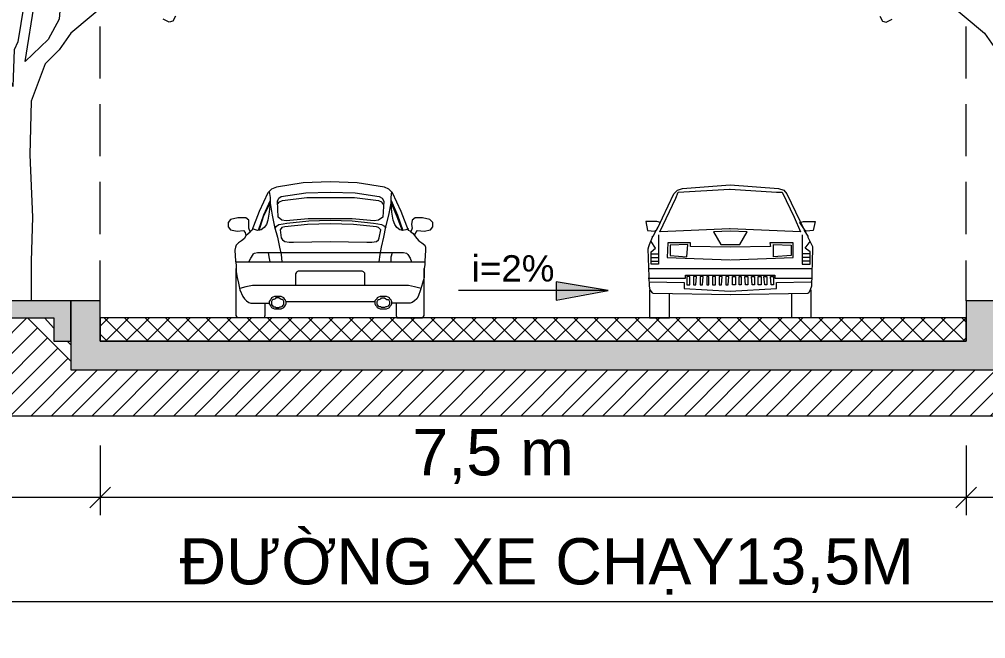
# Model space of a CAD drawing. Header units: millimetres. Extents: x 583747 to 596416, y 2304962 to 2309584.
# Drawn here: x 595591.04 to 595599.41, y 2307044.01 to 2307049.37 of the extents above; entities that cross this region are included whole.
import ezdxf

# ---------------------------------------------------------------- set-up
doc = ezdxf.new("R2010")
doc.units = ezdxf.units.MM
doc.layers.add('AFP-KERB-LINE', color=2, linetype='Continuous')
doc.layers.add('PDF_Text', color=7, linetype='Continuous')
doc.layers.add('CPG_LU_VILLAS', color=7, linetype='Continuous', lineweight=5, true_color=0xff9d61)
doc.layers.add('KT-DV2', color=7, linetype='Continuous', lineweight=15)
doc.layers.add('xref.Luoi tang 1$0$KT-Kich thuoc', color=159, linetype='Continuous', lineweight=18)
doc.layers.add('PDF_Geometry', color=7, linetype='Continuous', true_color=0xeeefee)
doc.layers.add('PDF_Solid Fills', color=7, linetype='Continuous', true_color=0xffffff)
doc.styles.add('PDF Arial', font='arial.ttf')

# ---------------------------------------------------------------- blocks, each defined once
blk = doc.blocks.new('1111111111111')
at = {"layer": 'PDF_Geometry', "color": 7, "lineweight": 9}
for points in [[(587222.6081, 2313301.3031), (587222.5637, 2313301.0555), (587222.5129, 2313300.7381), (587222.4811, 2313300.6682), (587222.4684, 2313300.3508), (587222.3224, 2313300.7571), (587222.3224, 2313301.0746), (587222.3034, 2313301.373), (587222.3034, 2313301.6714)], [(587223.878, 2313300.9603), (587223.8526, 2313300.9158), (587223.8208, 2313300.9095), (587223.77, 2313300.9349)], [(587222.8811, 2313301.0746), (587222.8684, 2313300.9349), (587222.7732, 2313300.7571), (587222.5764, 2313300.5666), (587222.6589, 2313301.0936)], [(587223.3764, 2313301.1571), (587223.1478, 2313300.9603), (587222.97, 2313300.8143), (587222.8684, 2313300.6682), (587222.7478, 2313300.5476), (587222.6272, 2313300.2238), (587222.6145, 2313299.7603), (587222.6399, 2313299.2206), (587222.6272, 2313298.8397), (587222.6272, 2313298.4968)]]:
    blk.add_lwpolyline(points, dxfattribs=at)
blk = doc.blocks.new('DV')
at = {"layer": 'AFP-KERB-LINE'}
blk.add_arc((534443.3, -90827.4), 15000, 98.03217, 191.77869, dxfattribs=at)

msp = doc.modelspace()

# ---------------------------------------------------------------- hatches: boundary and pattern name
at = {"layer": 'CPG_LU_VILLAS'}
h = msp.add_hatch(dxfattribs=at)
h.set_pattern_fill('ANSI31', color=8)
h.set_pattern_definition([(45, (8368.51657, -6251.5622), (-0.088388347648, 0.088388347648), [])])
h.paths.add_polyline_path([(595588.8929, 2307046.7886), (595588.8929, 2307046.5854), (595588.7406, 2307046.5854), (595588.7406, 2307045.9378), (595602.2406, 2307045.9378), (595602.2406, 2307046.5981), (595602.0882, 2307046.5981), (595602.0882, 2307046.6362), (595601.924, 2307046.8004), (595599.6406, 2307046.7886), (595599.6406, 2307046.5854), (595599.4882, 2307046.5854), (595599.4882, 2307046.3378), (595591.4866, 2307046.3378), (595591.4866, 2307046.414), (595591.112, 2307046.7886)])
h = msp.add_hatch(dxfattribs=at)
h.set_pattern_fill('ANSI37', color=8)
h.set_pattern_definition([(45, (8368.51657, -6251.5622), (-0.088388347648, 0.088388347648), []), (135, (8368.51657, -6251.5622), (-0.088388347648, -0.088388347648), [])])
h.paths.add_polyline_path([(595591.7406, 2307046.7886), (595591.7406, 2307046.5854), (595599.2406, 2307046.5854), (595599.2406, 2307046.7886)])
at = {"layer": 'PDF_Solid Fills', "transparency": 33554559}
for points in [[(595596.1076, 2307047.0362), (595595.7266, 2307047.0997), (595595.6885, 2307047.0997), (595595.6885, 2307046.9473), (595595.7266, 2307046.9536), (595595.7584, 2307046.96), (595595.7965, 2307046.9663), (595595.8282, 2307046.9727), (595595.8663, 2307046.979), (595595.898, 2307046.9854), (595595.9361, 2307046.9917), (595595.9679, 2307046.9981), (595596.006, 2307047.0044), (595596.0377, 2307047.0108), (595596.0758, 2307047.0171), (595596.1393, 2307047.0298)], [(595591.3406, 2307046.7886), (595591.3406, 2307046.5854), (595591.4866, 2307046.5854), (595591.4866, 2307046.9346), (595588.7406, 2307046.9346), (595588.7406, 2307046.5854), (595588.8929, 2307046.5854), (595588.8929, 2307046.7886)], [(595599.2406, 2307046.9346), (595599.2406, 2307046.5854), (595591.7406, 2307046.5854), (595591.7406, 2307046.9346), (595591.4866, 2307046.9346), (595591.4866, 2307046.3378), (595599.4882, 2307046.3378), (595599.4882, 2307046.9346)]]:
    msp.add_hatch(color=7, dxfattribs=at).paths.add_polyline_path(points)

# ---------------------------------------------------------------- linework, layer by layer
at = {"layer": 'PDF_Geometry', "color": 7, "lineweight": 9}
for points in [[(595591.7406, 2307048.8584), (595591.7406, 2307049.3092)], [(595599.2406, 2307048.8584), (595599.2406, 2307049.3092)], [(595591.7406, 2307048.1854), (595591.7406, 2307048.6362)], [(595599.2406, 2307048.1854), (595599.2406, 2307048.6362)], [(595591.7406, 2307047.5124), (595591.7406, 2307047.9632)], [(595594.4314, 2307047.5314), (595594.425, 2307047.5378), (595594.4123, 2307047.5441), (595594.3488, 2307047.7092), (595594.2726, 2307047.8679), (595594.2409, 2307047.8997), (595594.2028, 2307047.9187), (595593.9679, 2307047.9568), (595593.733, 2307047.9632), (595593.498, 2307047.9568), (595593.2695, 2307047.9187), (595593.225, 2307047.8997), (595593.1933, 2307047.8679), (595593.1171, 2307047.7092), (595593.0536, 2307047.5441), (595593.0472, 2307047.5378), (595593.0409, 2307047.5314)], [(595597.2035, 2307046.9854), (595596.5305, 2307046.9981), (595596.5241, 2307047.0044), (595596.5051, 2307047.0298), (595596.4987, 2307047.0616), (595596.486, 2307047.3854), (595596.4924, 2307047.4044), (595596.4987, 2307047.4235), (595596.5241, 2307047.487), (595596.5241, 2307047.4933), (595596.5305, 2307047.4933), (595596.5559, 2307047.5441), (595596.594, 2307047.614), (595596.5622, 2307047.6203), (595596.467, 2307047.6203), (595596.4797, 2307047.5441), (595596.5432, 2307047.5378), (595596.5495, 2307047.5441), (595596.5559, 2307047.5441), (595596.5622, 2307047.5505), (595596.7082, 2307047.8616), (595596.74, 2307047.8933), (595596.7844, 2307047.906), (595597.1971, 2307047.9378), (595597.6162, 2307047.906), (595597.6606, 2307047.8933), (595597.686, 2307047.8616), (595597.8384, 2307047.5505), (595597.8384, 2307047.5441), (595597.8701, 2307047.4933), (595597.8701, 2307047.487), (595597.9019, 2307047.4235), (595597.9082, 2307047.4044), (595597.9082, 2307047.3854), (595597.9019, 2307047.0616), (595597.8892, 2307047.0298), (595597.8765, 2307047.0044), (595597.8701, 2307046.9981), (595597.1971, 2307046.9854)], [(595599.2406, 2307047.5124), (595599.2406, 2307047.9632)], [(595593.206, 2307047.8806), (595593.2123, 2307047.8298), (595593.2123, 2307047.779), (595593.206, 2307047.7028), (595593.1933, 2307047.633), (595593.1806, 2307047.5949), (595593.1615, 2307047.5695), (595593.1361, 2307047.5505), (595593.1044, 2307047.5441), (595593.0853, 2307047.5505), (595593.0599, 2307047.5568)], [(595593.2758, 2307047.7727), (595593.2949, 2307047.7917), (595593.3203, 2307047.8044), (595593.5298, 2307047.8298), (595593.733, 2307047.8298), (595593.9425, 2307047.8298), (595594.152, 2307047.8044), (595594.1774, 2307047.7917), (595594.1901, 2307047.7727)], [(595594.2599, 2307047.8044), (595594.3171, 2307047.6774), (595594.3615, 2307047.5441), (595594.3361, 2307047.5505), (595594.3107, 2307047.5695), (595594.2917, 2307047.5949), (595594.279, 2307047.633), (595594.2663, 2307047.7028), (595594.2599, 2307047.779), (595594.2599, 2307047.8298), (595594.2663, 2307047.8806)], [(595593.2123, 2307047.8044), (595593.1552, 2307047.6774), (595593.1107, 2307047.5441)], [(595593.1171, 2307047.5441), (595593.1552, 2307047.6647), (595593.2123, 2307047.779), (595593.2314, 2307047.6774), (595593.2504, 2307047.5759), (595593.2758, 2307047.487), (595593.2949, 2307047.3981), (595593.3076, 2307047.3346), (595593.3139, 2307047.2711)], [(595594.1584, 2307047.2711), (595594.1647, 2307047.3346), (595594.1774, 2307047.3981), (595594.1965, 2307047.487), (595594.2155, 2307047.5759), (595594.2409, 2307047.6774), (595594.2599, 2307047.779), (595594.3107, 2307047.6647), (595594.3552, 2307047.5441)], [(595593.2568, 2307047.5632), (595593.2695, 2307047.5822), (595593.2885, 2307047.5949), (595593.3266, 2307047.6013), (595593.3584, 2307047.6076), (595593.5488, 2307047.6267), (595593.733, 2307047.633), (595593.9234, 2307047.6267), (595594.1076, 2307047.6076), (595594.1457, 2307047.6013), (595594.1774, 2307047.5949), (595594.2028, 2307047.5822), (595594.2155, 2307047.5632)], [(595593.0028, 2307047.4997), (595592.9901, 2307047.4743), (595592.9647, 2307047.4552), (595592.9393, 2307047.4362), (595592.9203, 2307047.4171), (595592.9139, 2307047.3981), (595592.9076, 2307047.3727), (595592.9139, 2307047.2774), (595592.9203, 2307047.2457), (595592.9203, 2307047.214)], [(595594.4631, 2307047.4997), (595594.4822, 2307047.4743), (595594.5012, 2307047.4552), (595594.5266, 2307047.4362), (595594.552, 2307047.4171), (595594.5584, 2307047.3981), (595594.5584, 2307047.3727), (595594.552, 2307047.2774), (595594.552, 2307047.2457), (595594.5457, 2307047.214), (595594.5457, 2307047.2013), (595594.5457, 2307047.1886), (595594.5457, 2307047.1378), (595594.533, 2307047.087), (595594.5139, 2307047.0298), (595594.4949, 2307046.9727), (595594.4822, 2307046.9536), (595594.4631, 2307046.9346), (595594.4441, 2307046.9219), (595594.425, 2307046.9155), (595594.3044, 2307046.9155), (595594.2663, 2307046.9155), (595594.2663, 2307046.9282), (595594.2599, 2307046.9409), (595594.2536, 2307046.9473), (595594.2472, 2307046.96), (595594.2345, 2307046.9663), (595594.2218, 2307046.9727), (595594.2092, 2307046.9727), (595594.1901, 2307046.9727), (595594.1774, 2307046.9727), (595594.1647, 2307046.9727), (595594.152, 2307046.9663), (595594.1393, 2307046.96), (595594.133, 2307046.9473), (595594.1266, 2307046.9409), (595594.1203, 2307046.9346), (595594.1203, 2307046.9282), (595594.1203, 2307046.9219), (595594.1203, 2307046.9155), (595594.1203, 2307046.9092), (595594.1266, 2307046.8965), (595594.133, 2307046.8901), (595594.1393, 2307046.8774), (595594.152, 2307046.8711), (595594.1647, 2307046.8647), (595594.1774, 2307046.8647), (595594.1901, 2307046.8647), (595594.2092, 2307046.8647), (595594.2218, 2307046.8647), (595594.2345, 2307046.8711), (595594.2472, 2307046.8774), (595594.2536, 2307046.8901), (595594.2599, 2307046.8965), (595594.2663, 2307046.9092), (595594.2663, 2307046.9155)], [(595594.4123, 2307047.5568), (595594.3869, 2307047.5505), (595594.3615, 2307047.5441)], [(595596.5749, 2307047.506), (595596.5749, 2307047.2521), (595596.5114, 2307047.2521), (595596.5114, 2307047.36), (595596.5495, 2307047.3917), (595596.5114, 2307047.4489)], [(595597.8194, 2307047.506), (595597.8194, 2307047.2521), (595597.8892, 2307047.2521), (595597.8892, 2307047.36), (595597.8448, 2307047.3917), (595597.8892, 2307047.4489)], [(595597.2035, 2307047.2901), (595597.7432, 2307047.3092), (595597.7432, 2307047.4362), (595597.54, 2307047.4362), (595597.5463, 2307047.4044), (595597.1971, 2307047.3981), (595596.8543, 2307047.4044), (595596.8543, 2307047.4362), (595596.6574, 2307047.4362), (595596.6511, 2307047.3092), (595597.1971, 2307047.2901)], [(595593.0282, 2307047.2711), (595593.0472, 2307047.3028), (595593.0663, 2307047.3346), (595593.0663, 2307047.3409), (595593.079, 2307047.3473), (595593.1044, 2307047.3536), (595593.1361, 2307047.3536), (595593.733, 2307047.3536), (595594.3361, 2307047.3536), (595594.3679, 2307047.3536), (595594.3933, 2307047.3473), (595594.3996, 2307047.3409), (595594.406, 2307047.3346), (595594.425, 2307047.3028), (595594.4377, 2307047.2711)], [(595593.2123, 2307047.2711), (595593.206, 2307047.3155), (595593.1996, 2307047.3536)], [(595594.2599, 2307047.2711), (595594.2599, 2307047.3155), (595594.2726, 2307047.3536)], [(595596.5178, 2307047.3409), (595596.5749, 2307047.3409)], [(595597.8828, 2307047.3409), (595597.8194, 2307047.3409)], [(595591.7406, 2307046.9346), (595591.7406, 2307047.2838)], [(595592.9203, 2307047.2711), (595593.733, 2307047.2711), (595594.552, 2307047.2711)], [(595596.5114, 2307047.3092), (595596.5749, 2307047.3092)], [(595596.5114, 2307047.2774), (595596.5749, 2307047.2774)], [(595597.8892, 2307047.3092), (595597.8194, 2307047.3092)], [(595597.8892, 2307047.2774), (595597.8194, 2307047.2774)], [(595599.2406, 2307046.9346), (595599.2406, 2307047.2838)], [(595593.4345, 2307047.0679), (595593.4345, 2307047.1632), (595593.4345, 2307047.1695), (595593.4409, 2307047.1759), (595593.4472, 2307047.1886), (595593.4599, 2307047.1949), (595593.733, 2307047.1949), (595594.006, 2307047.1949), (595594.0187, 2307047.1886), (595594.0314, 2307047.1759), (595594.0314, 2307047.1695), (595594.0314, 2307047.1632), (595594.0314, 2307047.0679)], [(595594.3044, 2307046.9155), (595594.3044, 2307046.8076), (595594.3107, 2307046.7886), (595594.3171, 2307046.7886), (595594.533, 2307046.7886), (595594.5393, 2307046.7949), (595594.5457, 2307046.8076), (595594.5457, 2307047.214)], [(595596.486, 2307047.1314), (595596.8098, 2307047.1314), (595596.8098, 2307047.1568), (595597.1971, 2307047.1568), (595597.5844, 2307047.1568), (595597.5844, 2307047.1314), (595597.9082, 2307047.1314)], [(595596.4987, 2307047.214), (595597.1971, 2307047.214), (595597.9019, 2307047.214)], [(595596.1393, 2307047.0235), (595595.6885, 2307047.0997), (595595.6885, 2307046.9409), (595596.1393, 2307047.0235), (595594.8441, 2307047.0235)], [(595596.4987, 2307047.0997), (595596.7971, 2307047.0933), (595596.7971, 2307047.0425), (595597.1971, 2307047.0171), (595597.5971, 2307047.0425), (595597.5971, 2307047.0933), (595597.8955, 2307047.0997)], [(595594.5203, 2307047.0425), (595594.4631, 2307047.0552), (595594.4123, 2307047.0679), (595593.733, 2307047.0679), (595593.0599, 2307047.0679), (595593.0028, 2307047.0552), (595592.952, 2307047.0425)], [(595596.4987, 2307047.0298), (595596.4987, 2307046.7886), (595596.6701, 2307046.7886), (595596.6701, 2307046.9981)], [(595597.8955, 2307047.0298), (595597.8955, 2307046.7886), (595597.7305, 2307046.7886), (595597.7305, 2307046.9981)], [(595593.1679, 2307046.9155), (595593.206, 2307046.9155)], [(595593.352, 2307046.9282), (595593.733, 2307046.9282), (595594.1203, 2307046.9282)], [(595591.7406, 2307045.6838), (595591.7406, 2307045.233), (595591.7406, 2307045.0806)], [(595599.2406, 2307045.6838), (595599.2406, 2307045.233), (595599.2406, 2307045.0806)], [(595602.3866, 2307045.233), (595599.2406, 2307045.233), (595591.7406, 2307045.233), (595588.5882, 2307045.233)], [(595602.3866, 2307044.3314), (595588.5882, 2307044.3314)]]:
    msp.add_lwpolyline(points, dxfattribs=at)
for points in [[(595593.9234, 2307047.6457), (595593.733, 2307047.6457), (595593.5425, 2307047.6457), (595593.352, 2307047.6267), (595593.3139, 2307047.633), (595593.2822, 2307047.6584), (595593.2758, 2307047.7981), (595593.2885, 2307047.8235), (595593.3076, 2307047.8362), (595593.5234, 2307047.8679), (595593.733, 2307047.8743), (595593.9488, 2307047.8679), (595594.1584, 2307047.8362), (595594.1838, 2307047.8235), (595594.1965, 2307047.7981), (595594.1901, 2307047.6584), (595594.152, 2307047.633), (595594.1139, 2307047.6267)], [(595597.1971, 2307047.8997), (595597.5971, 2307047.8743), (595597.6479, 2307047.8743), (595597.7495, 2307047.6584), (595597.8067, 2307047.5314), (595597.1971, 2307047.5568), (595597.1908, 2307047.5568), (595596.7273, 2307047.5378), (595596.5876, 2307047.5314), (595596.7273, 2307047.8235), (595596.7463, 2307047.8743), (595597.1908, 2307047.8997)], [(595593.0218, 2307047.5187), (595593.0409, 2307047.5314), (595593.0282, 2307047.5632), (595593.0282, 2307047.5949), (595593.0282, 2307047.633), (595593.0028, 2307047.6521), (595592.933, 2307047.6521), (595592.8695, 2307047.6394), (595592.8504, 2307047.614), (595592.8504, 2307047.5759), (595592.8695, 2307047.5505), (595592.9266, 2307047.5378), (595592.9838, 2307047.5441), (595592.9965, 2307047.5251), (595593.0028, 2307047.4997)], [(595594.152, 2307047.4616), (595594.1584, 2307047.4806), (595594.1711, 2307047.5505), (595594.152, 2307047.5695), (595594.133, 2307047.5759), (595593.9361, 2307047.5949), (595593.733, 2307047.6013), (595593.5361, 2307047.5949), (595593.3393, 2307047.5759), (595593.3139, 2307047.5695), (595593.3012, 2307047.5505), (595593.3076, 2307047.4806), (595593.3203, 2307047.4616), (595593.3393, 2307047.4489), (595593.3774, 2307047.4425), (595593.4155, 2307047.4425), (595593.733, 2307047.4489), (595594.0504, 2307047.4425), (595594.0949, 2307047.4425), (595594.133, 2307047.4489)], [(595594.4314, 2307047.5314), (595594.4504, 2307047.5187), (595594.4631, 2307047.4997), (595594.4758, 2307047.5251), (595594.4885, 2307047.5441), (595594.5457, 2307047.5378), (595594.6028, 2307047.5505), (595594.6218, 2307047.5759), (595594.6218, 2307047.614), (595594.5965, 2307047.6394), (595594.533, 2307047.6521), (595594.4695, 2307047.6521), (595594.4441, 2307047.633), (595594.4377, 2307047.5949), (595594.4441, 2307047.5632)], [(595597.9146, 2307047.5441), (595597.8574, 2307047.5378), (595597.8448, 2307047.5441), (595597.8003, 2307047.614), (595597.8321, 2307047.6203), (595597.9336, 2307047.6203)], [(595597.1971, 2307047.5378), (595597.0511, 2307047.5314), (595597.1146, 2307047.4235), (595597.1971, 2307047.4235), (595597.2797, 2307047.4235), (595597.3432, 2307047.5314)], [(595596.8289, 2307047.4235), (595596.6765, 2307047.4171), (595596.6765, 2307047.3282), (595596.8225, 2307047.3155)], [(595597.5717, 2307047.4235), (595597.7241, 2307047.4171), (595597.7241, 2307047.3282), (595597.5717, 2307047.3155)], [(595593.1679, 2307046.9155), (595593.1679, 2307046.8076), (595593.1615, 2307046.7886), (595593.1488, 2307046.7886), (595592.933, 2307046.7886), (595592.9266, 2307046.7949), (595592.9203, 2307046.8076), (595592.9203, 2307047.214), (595592.9203, 2307047.2013), (595592.9203, 2307047.1886), (595592.9266, 2307047.1378), (595592.9393, 2307047.087), (595592.952, 2307047.0298), (595592.9774, 2307046.9727), (595592.9901, 2307046.9536), (595593.0092, 2307046.9346), (595593.0282, 2307046.9219), (595593.0472, 2307046.9155)], [(595596.8479, 2307047.1441), (595596.8225, 2307047.1441), (595596.8225, 2307047.0743), (595596.8479, 2307047.0743)], [(595596.9051, 2307047.1441), (595596.8797, 2307047.1441), (595596.8797, 2307047.0743), (595596.8987, 2307047.0743)], [(595596.9622, 2307047.1441), (595596.9368, 2307047.1441), (595596.9368, 2307047.0743), (595596.9559, 2307047.0743)], [(595597.013, 2307047.1441), (595596.994, 2307047.1441), (595596.994, 2307047.0743), (595597.013, 2307047.0743)], [(595597.0701, 2307047.1441), (595597.0448, 2307047.1441), (595597.0448, 2307047.0743), (595597.0701, 2307047.0743)], [(595597.1273, 2307047.1441), (595597.1019, 2307047.1441), (595597.1019, 2307047.0743), (595597.1209, 2307047.0743)], [(595597.1844, 2307047.1441), (595597.159, 2307047.1441), (595597.159, 2307047.0743), (595597.1781, 2307047.0743)], [(595597.2162, 2307047.1441), (595597.2416, 2307047.1441), (595597.2416, 2307047.0743), (595597.2162, 2307047.0743)], [(595597.2733, 2307047.1441), (595597.2924, 2307047.1441), (595597.2924, 2307047.0743), (595597.2733, 2307047.0743)], [(595597.3241, 2307047.1441), (595597.3495, 2307047.1441), (595597.3495, 2307047.0743), (595597.3305, 2307047.0743)], [(595597.3813, 2307047.1441), (595597.4067, 2307047.1441), (595597.4067, 2307047.0743), (595597.3876, 2307047.0743)], [(595597.4384, 2307047.1441), (595597.4638, 2307047.1441), (595597.4638, 2307047.0743), (595597.4384, 2307047.0743)], [(595597.4892, 2307047.1441), (595597.5146, 2307047.1441), (595597.5146, 2307047.0743), (595597.4955, 2307047.0743)], [(595597.5463, 2307047.1441), (595597.5717, 2307047.1441), (595597.5717, 2307047.0743), (595597.5527, 2307047.0743)], [(595599.4882, 2307046.3378), (595599.4882, 2307046.5854), (595599.6406, 2307046.5854), (595599.6406, 2307046.7886), (595602.0882, 2307046.8013), (595602.0882, 2307046.5981), (595602.2406, 2307046.5981), (595602.2406, 2307045.9378), (595588.7406, 2307045.9378), (595588.7406, 2307046.5854), (595588.8929, 2307046.5854), (595588.8929, 2307046.7886), (595591.3406, 2307046.7886), (595591.3406, 2307046.5854), (595591.4866, 2307046.5854), (595591.4866, 2307046.9346), (595588.7406, 2307046.9346), (595588.7406, 2307046.5854), (595588.8929, 2307046.5854), (595588.8929, 2307046.7886), (595591.3406, 2307046.7886), (595591.3406, 2307046.5854), (595591.4866, 2307046.5854), (595591.4866, 2307046.3378)], [(595591.4866, 2307046.9346), (595591.4866, 2307046.3378), (595599.4882, 2307046.3378), (595599.4882, 2307046.9346), (595599.2406, 2307046.9346), (595599.2406, 2307046.5854), (595591.7406, 2307046.5854), (595591.7406, 2307046.9346)], [(595593.352, 2307046.9282), (595593.3457, 2307046.9346), (595593.3457, 2307046.9409), (595593.3393, 2307046.9473), (595593.333, 2307046.96), (595593.3203, 2307046.9663), (595593.3076, 2307046.9727), (595593.2949, 2307046.9727), (595593.2758, 2307046.9727), (595593.2631, 2307046.9727), (595593.2504, 2307046.9727), (595593.2377, 2307046.9663), (595593.225, 2307046.96), (595593.2187, 2307046.9473), (595593.2123, 2307046.9409), (595593.206, 2307046.9282), (595593.206, 2307046.9155), (595593.206, 2307046.9092), (595593.2123, 2307046.8965), (595593.2187, 2307046.8901), (595593.225, 2307046.8774), (595593.2377, 2307046.8711), (595593.2504, 2307046.8647), (595593.2631, 2307046.8647), (595593.2758, 2307046.8647), (595593.2949, 2307046.8647), (595593.3076, 2307046.8647), (595593.3203, 2307046.8711), (595593.333, 2307046.8774), (595593.3393, 2307046.8901), (595593.3457, 2307046.8965), (595593.352, 2307046.9092), (595593.352, 2307046.9155), (595593.352, 2307046.9219)], [(595593.225, 2307046.9155), (595593.225, 2307046.9092), (595593.225, 2307046.9028), (595593.2314, 2307046.8965), (595593.2377, 2307046.8901), (595593.2441, 2307046.8838), (595593.2568, 2307046.8838), (595593.2631, 2307046.8774), (595593.2758, 2307046.8774), (595593.2885, 2307046.8774), (595593.3012, 2307046.8838), (595593.3076, 2307046.8838), (595593.3203, 2307046.8901), (595593.3266, 2307046.8965), (595593.333, 2307046.9028), (595593.333, 2307046.9092), (595593.333, 2307046.9155), (595593.333, 2307046.9282), (595593.3266, 2307046.9409), (595593.3203, 2307046.9473), (595593.3076, 2307046.9473), (595593.3012, 2307046.9536), (595593.2885, 2307046.96), (595593.2758, 2307046.96), (595593.2631, 2307046.96), (595593.2568, 2307046.9536), (595593.2441, 2307046.9473), (595593.2377, 2307046.9473), (595593.2314, 2307046.9409), (595593.225, 2307046.9282)], [(595594.2472, 2307046.9155), (595594.2472, 2307046.9092), (595594.2472, 2307046.9028), (595594.2409, 2307046.8965), (595594.2345, 2307046.8901), (595594.2218, 2307046.8838), (595594.2155, 2307046.8838), (595594.2028, 2307046.8774), (595594.1901, 2307046.8774), (595594.1774, 2307046.8774), (595594.1711, 2307046.8838), (595594.1584, 2307046.8838), (595594.152, 2307046.8901), (595594.1457, 2307046.8965), (595594.1393, 2307046.9028), (595594.1393, 2307046.9092), (595594.1393, 2307046.9155), (595594.1393, 2307046.9282), (595594.1457, 2307046.9409), (595594.152, 2307046.9473), (595594.1584, 2307046.9473), (595594.1711, 2307046.9536), (595594.1774, 2307046.96), (595594.1901, 2307046.96), (595594.2028, 2307046.96), (595594.2155, 2307046.9536), (595594.2218, 2307046.9473), (595594.2345, 2307046.9473), (595594.2409, 2307046.9409), (595594.2472, 2307046.9282)], [(595599.2406, 2307046.5854), (595599.2406, 2307046.7886), (595591.7406, 2307046.7886), (595591.7406, 2307046.5854)]]:
    msp.add_lwpolyline(points, close=True, dxfattribs=at)
at = {"layer": 'PDF_Geometry', "color": 7, "lineweight": 18}
for points in [[(595602.2406, 2307046.9346), (595602.2406, 2307045.9378), (595588.7406, 2307045.9378), (595588.7406, 2307046.9346), (595588.7406, 2307046.5854), (595588.8929, 2307046.5854), (595588.8929, 2307046.7886), (595591.3406, 2307046.7886), (595591.3406, 2307046.5854), (595591.4866, 2307046.5854), (595591.4866, 2307046.9346), (595591.4866, 2307046.3378), (595599.4882, 2307046.3378), (595599.4882, 2307046.9346), (595599.2406, 2307046.9346), (595599.2406, 2307046.5854), (595591.7406, 2307046.5854), (595591.7406, 2307046.9346), (595591.4866, 2307046.9346), (595588.7406, 2307046.9346)], [(595599.2406, 2307046.7886), (595591.7406, 2307046.7886)]]:
    msp.add_lwpolyline(points, dxfattribs=at)
at = {"layer": 'PDF_Geometry', "color": 250, "lineweight": 9, "true_color": 0x3a3a3a}
for points in [[(595591.4866, 2307046.414), (595591.112, 2307046.7886)], [(595591.3406, 2307046.6997), (595591.258, 2307046.7886)], [(595591.4866, 2307046.5536), (595591.4549, 2307046.5854)]]:
    msp.add_lwpolyline(points, dxfattribs=at)
at = {"layer": 'PDF_Geometry', "color": 7, "lineweight": 20}
for points in [[(595591.6517, 2307045.1441), (595591.7406, 2307045.233), (595591.8295, 2307045.3219)], [(595599.1517, 2307045.1441), (595599.2406, 2307045.233), (595599.3295, 2307045.3219)]]:
    msp.add_lwpolyline(points, dxfattribs=at)

# ---------------------------------------------------------------- block references
at = {"layer": 'KT-DV2', "xscale": 0.001, "yscale": 0.001, "zscale": 0.001}
msp.add_blockref('DV', (595062.1002, 2307132.6919), dxfattribs=at)
at = {"layer": 'xref.Luoi tang 1$0$KT-Kich thuoc'}
msp.add_blockref('1111111111111', (8368.5166, -6251.5622), dxfattribs=at)
at = {"layer": 'xref.Luoi tang 1$0$KT-Kich thuoc', "xscale": -1}
msp.add_blockref('1111111111111', (1182822.3693, -6251.5622), dxfattribs=at)

# ---------------------------------------------------------------- texts
at = {"layer": 'PDF_Text', "attachment_point": 7, "style": 'PDF Arial'}
for s, insert, char_height in [('i=2%', (595594.9583, 2307047.0998), 0.22794), ('7,5 m', (595594.4453, 2307045.3505), 0.4), ('ĐƯỜNG XE CHẠY13,5M', (595592.4281, 2307044.3929), 0.4)]:
    msp.add_mtext(s, dxfattribs=dict(at, insert=insert, char_height=char_height))

doc.saveas('drawing.dxf')
